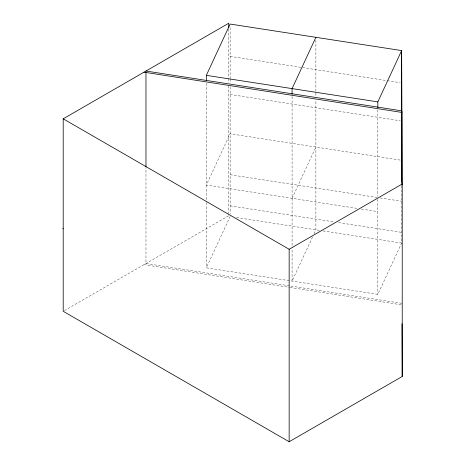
<?xml version="1.0" encoding="UTF-8"?>
<svg xmlns="http://www.w3.org/2000/svg" width="465" height="465" viewBox="0 0 465 465"><rect width="100%" height="100%" fill="white"/><g stroke="black" fill="none" stroke-linecap="round" stroke-linejoin="round"><path stroke-width="0.35" stroke-dasharray="2.33 1.74" d="M401.638 185.692L401.638 243.073L377.836 294.362L206.332 267.834L230.134 216.545M292.084 198.328L315.886 147.045M312.532 237.04L292.084 281.098L292.084 248.426M314.055 233.756L315.886 229.809L315.886 99.789M64.461 310.579L228.734 215.731M230.134 56.37L386.572 80.573M387.287 80.683L400.202 82.683M230.134 94.453L400.202 120.761M400.202 160.088L230.134 133.775L206.332 185.064L357.114 208.39M230.134 174.73L377.243 197.486M380.108 197.933L401.638 201.264M361.398 209.052L377.836 211.598M230.134 205.826L334.184 221.927M338.491 222.59L401.638 232.361M236.569 217.539L319.461 230.361M323.036 230.913L401.638 243.073L401.644 244.526M401.905 303.343L145.969 263.516L145.969 167.638M143.993 264.655L289.433 287.358M290.148 287.469L401.911 304.912M377.836 109.821L377.836 196.439M377.836 199.328L377.836 294.362M315.886 40.211L315.886 96.517M292.084 96.551L292.084 247.7M230.134 27.668L230.134 78.196M230.134 78.916L230.134 83.247M230.134 86.856L230.134 213.638M228.734 29.063L228.734 77.725M228.734 78.451L228.734 82.811M228.734 85.717L228.734 213.557M206.332 83.287L206.332 201.764M206.332 202.49L206.332 267.834"/><path stroke-width="0.7" d="M206.332 80.398L206.332 75.347L230.134 24.058L401.638 50.592L402.225 183.989L402.225 376.47L289.154 441.75L63.205 311.3L63.205 118.819L228.734 23.25L228.734 27.609M315.886 37.322L292.084 88.612L292.084 94.389M377.836 107.653L377.836 101.882L401.638 50.592L401.638 182.059M62.775 228.786L63.205 228.536M63.205 118.819L289.154 249.269L402.225 183.989M206.332 75.347L377.836 101.882M145.969 71.035L401.905 110.862L401.905 184.948M143.993 72.174L401.911 112.431M401.993 323.704L402.225 376.47M289.154 249.269L289.154 441.75M145.969 72.488L145.969 166.912"/></g></svg>
